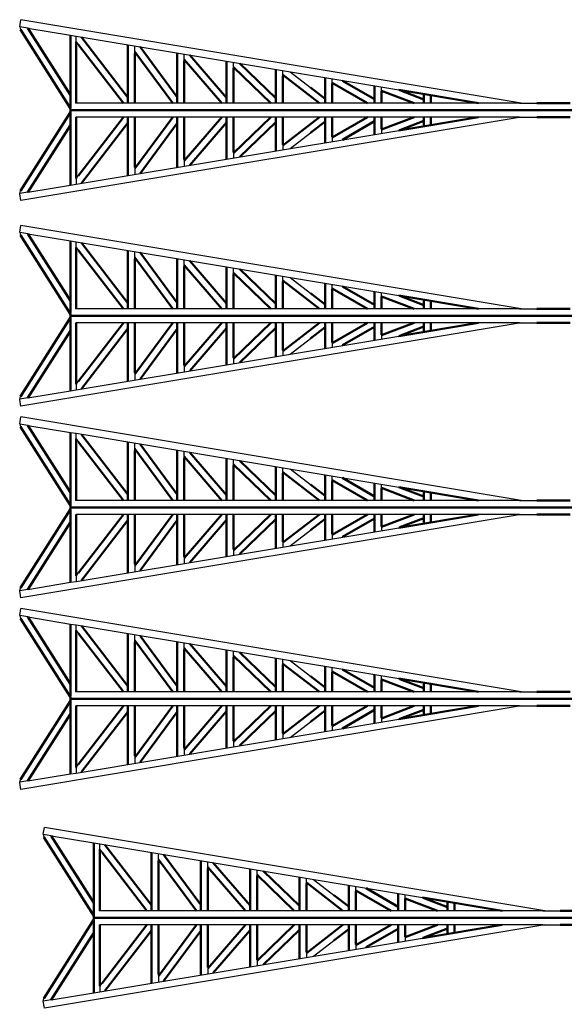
# Model space of a CAD drawing. Header units: centimetres. Extents: x 101 to 201, y 97 to 167.
# Drawn here: x 107.23 to 112.58, y 105.03 to 114.72 of the extents above; entities that cross this region are included whole.
import ezdxf

# ---------------------------------------------------------------- set-up
doc = ezdxf.new("R2010")
doc.units = ezdxf.units.CM
doc.layers.add('corte', color=1, linetype='Continuous')
doc.layers.add('grabado', color=5, linetype='Continuous')

msp = doc.modelspace()

# ---------------------------------------------------------------- linework, layer by layer
at = {"layer": 'corte'}
for p, q in [((107.2343, 114.6493), (107.2456, 114.7169)), ((112.1499, 113.8995), (107.2456, 114.7169)), ((107.2348, 114.6473), (107.2348, 114.6472)), ((107.2348, 114.6472), (107.241, 114.6207)), ((107.7308, 113.8489), (107.7308, 113.8541)), ((109.2162, 113.8995), (109.2048, 113.8995)), ((109.3301, 113.8995), (109.3273, 113.8995)), ((112.1328, 113.8995), (112.3022, 113.8995)), ((112.1499, 113.7624), (107.2456, 112.945)), ((107.7308, 113.813), (107.7308, 113.8078)), ((109.2162, 113.7624), (109.2048, 113.7624)), ((109.3301, 113.7624), (109.3273, 113.7624)), ((112.1328, 113.7624), (112.3022, 113.7624)), ((107.2348, 113.0147), (107.241, 113.0412)), ((107.2456, 112.945), (107.2343, 113.0127)), ((107.2348, 113.0146), (107.2348, 113.0147)), ((107.2343, 112.634), (107.2456, 112.7016)), ((112.1499, 111.8842), (107.2456, 112.7016)), ((107.2348, 112.632), (107.2348, 112.6319)), ((107.2348, 112.6319), (107.241, 112.6054)), ((109.2162, 111.8842), (109.2048, 111.8842)), ((109.3301, 111.8842), (109.3273, 111.8842)), ((112.1328, 111.8842), (112.3022, 111.8842)), ((107.7308, 111.8336), (107.7308, 111.8388)), ((107.7308, 111.7977), (107.7308, 111.7925)), ((112.1499, 111.7471), (107.2456, 110.9297)), ((109.2162, 111.7471), (109.2048, 111.7471)), ((109.3301, 111.7471), (109.3273, 111.7471)), ((112.1328, 111.7471), (112.3022, 111.7471)), ((107.2348, 110.9994), (107.241, 111.0259)), ((107.2456, 110.9297), (107.2343, 110.9974)), ((107.2348, 110.9993), (107.2348, 110.9994)), ((107.2343, 110.7569), (107.2456, 110.8245)), ((112.1499, 110.0072), (107.2456, 110.8245)), ((107.2343, 110.7569), (107.241, 110.7284)), ((107.2348, 110.7549), (107.2348, 110.7549)), ((107.7308, 109.9565), (107.7308, 109.9618)), ((109.2162, 110.0072), (109.2048, 110.0072)), ((109.3301, 110.0072), (109.3273, 110.0072)), ((112.1328, 110.0072), (112.3022, 110.0072)), ((112.1499, 109.87), (107.2456, 109.0526)), ((107.7308, 109.9206), (107.7308, 109.9154)), ((109.2162, 109.87), (109.2048, 109.87)), ((109.3301, 109.87), (109.3273, 109.87)), ((112.1328, 109.87), (112.3022, 109.87)), ((107.2343, 109.1203), (107.241, 109.1488)), ((107.2456, 109.0526), (107.2343, 109.1203)), ((107.2348, 109.1223), (107.2348, 109.1223)), ((107.2343, 108.8796), (107.2456, 108.9473)), ((107.2348, 108.8777), (107.2348, 108.8776)), ((107.2348, 108.8776), (107.241, 108.8511)), ((112.1499, 108.1299), (107.2456, 108.9473)), ((109.2162, 108.1299), (109.2048, 108.1299)), ((109.3301, 108.1299), (109.3273, 108.1299)), ((112.1328, 108.1299), (112.3022, 108.1299)), ((107.7308, 108.0793), (107.7308, 108.0845)), ((107.7308, 108.0434), (107.7308, 108.0382)), ((112.1499, 107.9928), (107.2456, 107.1754)), ((109.2162, 107.9928), (109.2048, 107.9928)), ((109.3301, 107.9928), (109.3273, 107.9928)), ((112.1328, 107.9928), (112.3022, 107.9928)), ((107.2343, 107.243), (107.241, 107.2716)), ((107.2456, 107.1754), (107.2343, 107.243)), ((107.2348, 107.245), (107.2348, 107.2451)), ((107.4643, 106.7348), (107.4756, 106.8025)), ((112.3799, 105.9851), (107.4756, 106.8025)), ((107.4643, 106.7348), (107.471, 106.7063)), ((107.4648, 106.7328), (107.4648, 106.7328)), ((109.4462, 105.9851), (109.4348, 105.9851)), ((109.5601, 105.9851), (109.5573, 105.9851)), ((112.3628, 105.9851), (112.5322, 105.9851)), ((107.9608, 105.9345), (107.9608, 105.9397)), ((107.9608, 105.8986), (107.9608, 105.8933)), ((112.3799, 105.8479), (107.4756, 105.0306)), ((109.4462, 105.8479), (109.4348, 105.8479)), ((109.5601, 105.8479), (109.5573, 105.8479)), ((112.3628, 105.8479), (112.5322, 105.8479)), ((107.4643, 105.0982), (107.471, 105.1267)), ((107.4756, 105.0306), (107.4643, 105.0982)), ((107.4648, 105.1002), (107.4648, 105.1002))]:
    msp.add_line(p, q, dxfattribs=at)
at = {"layer": 'corte', "lineweight": 50}
for p, q in [((107.241, 114.6207), (107.7308, 113.8489)), ((107.7308, 113.8489), (107.7308, 113.813)), ((107.7308, 113.831), (112.9, 113.831)), ((112.3022, 113.8995), (112.6308, 113.8995)), ((107.241, 113.0412), (107.7308, 113.813)), ((112.3022, 113.7624), (112.6308, 113.7624)), ((107.241, 112.6054), (107.7308, 111.8336)), ((112.3022, 111.8842), (112.6308, 111.8842)), ((107.241, 111.0259), (107.7308, 111.7977)), ((107.7308, 111.8336), (107.7308, 111.7977)), ((107.7308, 111.8157), (112.9, 111.8157)), ((112.3022, 111.7471), (112.6308, 111.7471)), ((107.241, 110.7284), (107.7308, 109.9565)), ((107.7308, 109.9565), (107.7308, 109.9206)), ((112.3022, 110.0072), (112.6308, 110.0072)), ((107.241, 109.1488), (107.7308, 109.9206)), ((107.7308, 109.9386), (112.9, 109.9386)), ((112.3022, 109.87), (112.6308, 109.87)), ((107.241, 108.8511), (107.7308, 108.0793)), ((112.3022, 108.1299), (112.6308, 108.1299)), ((107.241, 107.2716), (107.7308, 108.0434)), ((107.7308, 108.0793), (107.7308, 108.0434)), ((107.7308, 108.0613), (112.9, 108.0613)), ((112.3022, 107.9928), (112.6308, 107.9928)), ((107.471, 106.7063), (107.9608, 105.9345)), ((112.5322, 105.9851), (112.8608, 105.9851)), ((107.471, 105.1267), (107.9608, 105.8986)), ((107.9608, 105.9345), (107.9608, 105.8986)), ((107.9608, 105.9165), (113.13, 105.9165)), ((112.5322, 105.8479), (112.8608, 105.8479))]:
    msp.add_line(p, q, dxfattribs=at)
at = {"layer": 'grabado'}
for p, q in [((107.3137, 114.6341), (107.2348, 114.6472)), ((107.3137, 114.6341), (107.7309, 114.5646)), ((107.7308, 114.5646), (107.7879, 114.557)), ((107.7879, 114.5013), (107.7879, 114.557)), ((107.7879, 114.557), (110.951, 114.0298)), ((107.7879, 114.5013), (107.8108, 114.4716)), ((107.838, 114.5487), (107.8397, 114.5465)), ((108.2944, 114.4707), (108.2944, 114.4726)), ((108.363, 114.388), (108.363, 114.4612)), ((108.4116, 114.4531), (108.4132, 114.4509)), ((108.778, 114.3901), (108.778, 114.392)), ((108.8465, 114.3149), (108.8465, 114.3806)), ((108.8994, 114.3718), (108.9013, 114.3695)), ((109.2615, 114.3095), (109.2615, 114.3114)), ((109.3301, 114.2413), (109.3301, 114.3)), ((109.3898, 114.29), (109.3922, 114.2877)), ((109.7451, 114.2289), (109.7451, 114.2308)), ((109.8137, 114.1673), (109.8137, 114.2194)), ((109.8853, 114.2074), (110.0837, 114.0546)), ((110.2287, 114.1483), (110.2287, 114.1502)), ((110.2972, 114.0926), (110.2972, 114.1388)), ((110.3938, 114.1227), (110.3984, 114.12)), ((110.7122, 114.0677), (110.7122, 114.0696)), ((110.7808, 114.0171), (110.7808, 114.0582)), ((110.951, 114.0298), (110.9599, 114.0265)), ((107.7879, 113.8967), (107.7879, 113.8995)), ((109.2048, 113.8995), (107.7879, 113.8995)), ((112.1328, 113.8995), (109.2162, 113.8995)), ((107.7879, 113.7652), (107.7879, 113.7624)), ((109.2048, 113.7624), (107.7879, 113.7624)), ((112.1328, 113.7624), (109.2162, 113.7624)), ((107.7879, 113.1049), (110.951, 113.6321)), ((110.7808, 113.6448), (110.7808, 113.6037)), ((110.951, 113.6321), (110.9599, 113.6355)), ((109.8853, 113.4545), (110.0837, 113.6074)), ((110.2972, 113.5693), (110.2972, 113.5231)), ((110.3938, 113.5392), (110.3984, 113.5419)), ((110.7122, 113.5942), (110.7122, 113.5923)), ((109.7451, 113.433), (109.7451, 113.4311)), ((109.8137, 113.4947), (109.8137, 113.4426)), ((110.2287, 113.5136), (110.2287, 113.5117)), ((108.8465, 113.3471), (108.8465, 113.2814)), ((109.2615, 113.3524), (109.2615, 113.3505)), ((109.3301, 113.4206), (109.3301, 113.362)), ((109.3898, 113.3719), (109.3922, 113.3742)), ((108.363, 113.2739), (108.363, 113.2008)), ((108.778, 113.2718), (108.778, 113.2699)), ((108.8994, 113.2902), (108.9013, 113.2924)), ((107.7879, 113.1606), (107.8108, 113.1903)), ((107.7879, 113.1606), (107.7879, 113.1049)), ((108.2944, 113.1912), (108.2944, 113.1893)), ((108.4116, 113.2089), (108.4132, 113.211)), ((107.3137, 113.0278), (107.7309, 113.0973)), ((107.7308, 113.0973), (107.7879, 113.1049)), ((107.838, 113.1133), (107.8397, 113.1155)), ((107.3137, 113.0278), (107.2348, 113.0147)), ((107.3137, 112.6188), (107.2348, 112.6319)), ((107.3137, 112.6188), (107.7309, 112.5493)), ((107.7308, 112.5493), (107.7879, 112.5417)), ((107.7879, 112.486), (107.7879, 112.5417)), ((107.7879, 112.5417), (110.951, 112.0145)), ((107.7879, 112.486), (107.8108, 112.4563)), ((107.838, 112.5334), (107.8397, 112.5312)), ((108.2944, 112.4554), (108.2944, 112.4573)), ((108.363, 112.3727), (108.363, 112.4459)), ((108.4116, 112.4378), (108.4132, 112.4356)), ((108.778, 112.3748), (108.778, 112.3767)), ((108.8465, 112.2996), (108.8465, 112.3653)), ((108.8994, 112.3565), (108.9013, 112.3542)), ((109.2615, 112.2942), (109.2615, 112.2961)), ((109.3301, 112.226), (109.3301, 112.2847)), ((109.3898, 112.2747), (109.3922, 112.2724)), ((109.7451, 112.2136), (109.7451, 112.2155)), ((109.8137, 112.152), (109.8137, 112.2041)), ((109.8853, 112.1921), (110.0837, 112.0393)), ((110.2287, 112.133), (110.2287, 112.1349)), ((110.2972, 112.0773), (110.2972, 112.1235)), ((110.3938, 112.1074), (110.3984, 112.1047)), ((110.7122, 112.0524), (110.7122, 112.0543)), ((110.7808, 112.0018), (110.7808, 112.0429)), ((110.951, 112.0145), (110.9599, 112.0112)), ((107.7879, 111.8814), (107.7879, 111.8842)), ((109.2048, 111.8842), (107.7879, 111.8842)), ((112.1328, 111.8842), (109.2162, 111.8842)), ((107.7879, 111.7499), (107.7879, 111.7471)), ((109.2048, 111.7471), (107.7879, 111.7471)), ((112.1328, 111.7471), (109.2162, 111.7471)), ((107.7879, 111.0896), (110.951, 111.6168)), ((109.8853, 111.4392), (110.0837, 111.5921)), ((110.7808, 111.6295), (110.7808, 111.5884)), ((110.951, 111.6168), (110.9599, 111.6202)), ((110.2287, 111.4983), (110.2287, 111.4964)), ((110.2972, 111.554), (110.2972, 111.5078)), ((110.3938, 111.5239), (110.3984, 111.5266)), ((110.7122, 111.5789), (110.7122, 111.577)), ((109.3301, 111.4053), (109.3301, 111.3467)), ((109.7451, 111.4177), (109.7451, 111.4158)), ((109.8137, 111.4794), (109.8137, 111.4273)), ((108.8465, 111.3318), (108.8465, 111.2661)), ((109.2615, 111.3371), (109.2615, 111.3352)), ((109.3898, 111.3566), (109.3922, 111.3589)), ((108.363, 111.2586), (108.363, 111.1855)), ((108.778, 111.2565), (108.778, 111.2546)), ((108.8994, 111.2749), (108.9013, 111.2771)), ((107.7879, 111.1453), (107.8108, 111.175)), ((107.7879, 111.1453), (107.7879, 111.0896)), ((108.2944, 111.1759), (108.2944, 111.174)), ((108.4116, 111.1936), (108.4132, 111.1957)), ((107.3137, 111.0125), (107.2348, 110.9994)), ((107.3137, 111.0125), (107.7309, 111.082)), ((107.7308, 111.082), (107.7879, 111.0896)), ((107.838, 111.098), (107.8397, 111.1002)), ((107.3137, 110.7418), (107.2348, 110.7549)), ((107.3137, 110.7418), (107.7309, 110.6722)), ((107.7308, 110.6723), (107.7879, 110.6646)), ((107.7879, 110.609), (107.7879, 110.6646)), ((107.7879, 110.6646), (110.951, 110.1375)), ((107.838, 110.6563), (107.8397, 110.6541)), ((107.7879, 110.609), (107.8108, 110.5793)), ((108.2944, 110.5783), (108.2944, 110.5802)), ((108.363, 110.4956), (108.363, 110.5688)), ((108.4116, 110.5607), (108.4132, 110.5585)), ((108.778, 110.4977), (108.778, 110.4996)), ((108.8465, 110.4225), (108.8465, 110.4882)), ((108.8994, 110.4794), (108.9013, 110.4772)), ((109.2615, 110.4171), (109.2615, 110.419)), ((109.3301, 110.3489), (109.3301, 110.4076)), ((109.3898, 110.3977), (109.3922, 110.3954)), ((109.7451, 110.3365), (109.7451, 110.3384)), ((109.8137, 110.2749), (109.8137, 110.327)), ((109.8853, 110.3151), (110.0837, 110.1622)), ((110.2287, 110.2559), (110.2287, 110.2578)), ((110.2972, 110.2003), (110.2972, 110.2464)), ((110.3938, 110.2303), (110.3984, 110.2276)), ((110.7122, 110.1753), (110.7122, 110.1773)), ((110.7808, 110.1247), (110.7808, 110.1658)), ((110.951, 110.1375), (110.9599, 110.1341)), ((107.7879, 110.0044), (107.7879, 110.0072)), ((109.2048, 110.0072), (107.7879, 110.0072)), ((112.1328, 110.0072), (109.2162, 110.0072)), ((107.7879, 109.8728), (107.7879, 109.87)), ((109.2048, 109.87), (107.7879, 109.87)), ((112.1328, 109.87), (109.2162, 109.87)), ((110.7808, 109.7524), (110.7808, 109.7114)), ((107.7879, 109.2125), (110.951, 109.7397)), ((109.8853, 109.5621), (110.0837, 109.715)), ((110.2972, 109.6769), (110.2972, 109.6308)), ((110.7122, 109.7018), (110.7122, 109.6999)), ((110.951, 109.7397), (110.9599, 109.7431)), ((109.8137, 109.6023), (109.8137, 109.5502)), ((110.2287, 109.6212), (110.2287, 109.6193)), ((110.3938, 109.6469), (110.3984, 109.6495)), ((109.2615, 109.4601), (109.2615, 109.4581)), ((109.3301, 109.5282), (109.3301, 109.4696)), ((109.3898, 109.4795), (109.3922, 109.4818)), ((109.7451, 109.5407), (109.7451, 109.5387)), ((108.363, 109.3815), (108.363, 109.3084)), ((108.778, 109.3795), (108.778, 109.3776)), ((108.8465, 109.4547), (108.8465, 109.389)), ((108.8994, 109.3978), (108.9013, 109.4)), ((107.7879, 109.2682), (107.8108, 109.2979)), ((107.7879, 109.2682), (107.7879, 109.2126)), ((108.2944, 109.2989), (108.2944, 109.297)), ((108.4116, 109.3165), (108.4132, 109.3187)), ((107.3137, 109.1354), (107.7309, 109.2049)), ((107.7308, 109.2049), (107.7879, 109.2125)), ((107.838, 109.2209), (107.8397, 109.2231)), ((107.3137, 109.1354), (107.2348, 109.1223)), ((107.3137, 108.8645), (107.2348, 108.8776)), ((107.3137, 108.8645), (107.7309, 108.795)), ((107.7308, 108.795), (107.7879, 108.7874)), ((107.7879, 108.7317), (107.7879, 108.7874)), ((107.7879, 108.7874), (110.951, 108.2602)), ((107.838, 108.779), (107.8397, 108.7768)), ((107.7879, 108.7317), (107.8108, 108.702)), ((108.2944, 108.7011), (108.2944, 108.703)), ((108.363, 108.6184), (108.363, 108.6915)), ((108.4116, 108.6834), (108.4132, 108.6813)), ((108.778, 108.6205), (108.778, 108.6224)), ((108.8465, 108.5452), (108.8465, 108.6109)), ((108.8994, 108.6021), (108.9013, 108.5999)), ((109.2615, 108.5399), (109.2615, 108.5418)), ((109.3301, 108.4717), (109.3301, 108.5304)), ((109.3898, 108.5204), (109.3922, 108.5181)), ((109.7451, 108.4593), (109.7451, 108.4612)), ((109.8137, 108.3977), (109.8137, 108.4498)), ((109.8853, 108.4378), (110.0837, 108.2849)), ((110.2287, 108.3787), (110.2287, 108.3806)), ((110.2972, 108.323), (110.2972, 108.3692)), ((110.3938, 108.3531), (110.3984, 108.3504)), ((110.7122, 108.2981), (110.7122, 108.3)), ((110.7808, 108.2475), (110.7808, 108.2886)), ((110.951, 108.2602), (110.9599, 108.2568)), ((107.7879, 108.1271), (107.7879, 108.1299)), ((109.2048, 108.1299), (107.7879, 108.1299)), ((112.1328, 108.1299), (109.2162, 108.1299)), ((107.7879, 107.9956), (107.7879, 107.9928)), ((109.2048, 107.9928), (107.7879, 107.9928)), ((112.1328, 107.9928), (109.2162, 107.9928)), ((107.7879, 107.3353), (110.951, 107.8625)), ((109.8853, 107.6849), (110.0837, 107.8377)), ((110.7122, 107.8246), (110.7122, 107.8227)), ((110.7808, 107.8752), (110.7808, 107.8341)), ((110.951, 107.8625), (110.9599, 107.8658)), ((109.8137, 107.725), (109.8137, 107.6729)), ((110.2287, 107.744), (110.2287, 107.7421)), ((110.2972, 107.7997), (110.2972, 107.7535)), ((110.3938, 107.7696), (110.3984, 107.7723)), ((109.3301, 107.651), (109.3301, 107.5923)), ((109.7451, 107.6634), (109.7451, 107.6615)), ((108.8465, 107.5775), (108.8465, 107.5117)), ((108.8994, 107.5205), (108.9013, 107.5228)), ((109.2615, 107.5828), (109.2615, 107.5809)), ((109.3898, 107.6023), (109.3922, 107.6046)), ((108.363, 107.5043), (108.363, 107.4311)), ((108.4116, 107.4392), (108.4132, 107.4414)), ((108.778, 107.5022), (108.778, 107.5003)), ((107.3137, 107.2582), (107.7309, 107.3277)), ((107.7308, 107.3277), (107.7879, 107.3353)), ((107.7879, 107.391), (107.8108, 107.4207)), ((107.7879, 107.391), (107.7879, 107.3353)), ((107.838, 107.3436), (107.8397, 107.3458)), ((108.2944, 107.4216), (108.2944, 107.4197)), ((107.3137, 107.2582), (107.2348, 107.2451)), ((107.5437, 106.7197), (107.4648, 106.7328)), ((107.5437, 106.7197), (107.9609, 106.6502)), ((107.9608, 106.6502), (108.0179, 106.6426)), ((108.0179, 106.6426), (111.181, 106.1154)), ((108.0179, 106.5869), (108.0179, 106.6425)), ((108.0179, 106.5869), (108.0408, 106.5572)), ((108.068, 106.6342), (108.0697, 106.632)), ((108.5244, 106.5562), (108.5244, 106.5581)), ((108.593, 106.4736), (108.593, 106.5467)), ((108.6416, 106.5386), (108.6432, 106.5364)), ((109.008, 106.4756), (109.008, 106.4776)), ((109.0765, 106.4004), (109.0765, 106.4661)), ((109.1294, 106.4573), (109.1313, 106.4551)), ((109.4915, 106.3951), (109.4915, 106.397)), ((109.5601, 106.3269), (109.5601, 106.3855)), ((109.6198, 106.3756), (109.6222, 106.3733)), ((109.9751, 106.3145), (109.9751, 106.3164)), ((110.0437, 106.2528), (110.0437, 106.3049)), ((110.1153, 106.293), (110.3137, 106.1401)), ((110.4587, 106.2339), (110.4587, 106.2358)), ((110.5272, 106.1782), (110.5272, 106.2243)), ((110.6238, 106.2082), (110.6284, 106.2056)), ((110.9422, 106.1533), (110.9422, 106.1552)), ((111.0108, 106.1027), (111.0108, 106.1437)), ((111.181, 106.1154), (111.1898, 106.112)), ((108.0179, 105.9823), (108.0179, 105.9851)), ((109.4348, 105.9851), (108.0179, 105.9851)), ((112.3628, 105.9851), (109.4462, 105.9851)), ((108.0179, 105.8507), (108.0179, 105.8479)), ((109.4348, 105.8479), (108.0179, 105.8479)), ((112.3628, 105.8479), (109.4462, 105.8479)), ((108.0179, 105.1905), (111.181, 105.7176)), ((110.1153, 105.54), (110.3137, 105.6929)), ((110.9422, 105.6798), (110.9422, 105.6778)), ((111.0108, 105.7304), (111.0108, 105.6893)), ((111.181, 105.7176), (111.1898, 105.721)), ((110.4587, 105.5992), (110.4587, 105.5973)), ((110.5272, 105.6548), (110.5272, 105.6087)), ((110.6238, 105.6248), (110.6284, 105.6275)), ((109.5601, 105.5062), (109.5601, 105.4475)), ((109.9751, 105.5186), (109.9751, 105.5167)), ((110.0437, 105.5802), (110.0437, 105.5281)), ((109.0765, 105.4326), (109.0765, 105.3669)), ((109.4915, 105.438), (109.4915, 105.4361)), ((109.6198, 105.4574), (109.6222, 105.4597)), ((108.593, 105.3595), (108.593, 105.2863)), ((108.6416, 105.2944), (108.6432, 105.2966)), ((109.008, 105.3574), (109.008, 105.3555)), ((109.1294, 105.3757), (109.1313, 105.3779)), ((108.0179, 105.2461), (108.0408, 105.2758)), ((108.0179, 105.2461), (108.0179, 105.1905)), ((108.068, 105.1988), (108.0697, 105.201)), ((108.5244, 105.2768), (108.5244, 105.2749)), ((107.5437, 105.1133), (107.4648, 105.1002)), ((107.5437, 105.1133), (107.9609, 105.1829)), ((107.9608, 105.1828), (108.0179, 105.1905))]:
    msp.add_line(p, q, dxfattribs=at)
at = {"layer": 'grabado', "lineweight": 50}
for p, q in [((107.3137, 114.6341), (107.7308, 113.9769)), ((107.7308, 113.8541), (107.7308, 114.5646)), ((107.7879, 113.8995), (107.7879, 114.5013)), ((107.8397, 114.5465), (108.2944, 113.9558)), ((107.8108, 114.4716), (108.2511, 113.8995)), ((108.2944, 114.4707), (108.2944, 113.8995)), ((108.363, 114.4035), (108.7353, 113.8995)), ((108.4132, 114.4509), (108.778, 113.9572)), ((108.363, 113.8995), (108.363, 114.388)), ((108.778, 114.3901), (108.778, 113.8995)), ((108.8465, 114.3281), (109.2162, 113.8995)), ((108.8465, 113.8995), (108.8465, 114.3149)), ((108.9013, 114.3695), (109.2615, 113.952)), ((109.2615, 114.3095), (109.2615, 113.8995)), ((109.3301, 114.2523), (109.6957, 113.8995)), ((109.3301, 113.8995), (109.3301, 114.2413)), ((109.3922, 114.2877), (109.7451, 113.9472)), ((109.7451, 114.2289), (109.7451, 113.8995)), ((109.8137, 114.1761), (110.1725, 113.8995)), ((109.8137, 113.8995), (109.8137, 114.1673)), ((110.2287, 114.1483), (110.2287, 113.8995)), ((110.3984, 114.12), (110.7122, 113.9391)), ((110.0837, 114.0546), (110.2287, 113.9428)), ((110.2972, 114.0992), (110.6436, 113.8995)), ((110.2972, 113.8995), (110.2972, 114.0926)), ((110.7122, 114.0677), (110.7122, 113.8995)), ((110.7808, 114.0215), (111.0998, 113.8995)), ((110.7808, 113.8995), (110.7808, 114.0171)), ((110.951, 114.0298), (111.7328, 113.8995)), ((110.9599, 114.0265), (111.1958, 113.9362)), ((111.1958, 113.989), (111.1958, 113.8995)), ((111.2644, 113.8995), (111.2644, 113.9776)), ((107.7308, 113.8078), (107.7308, 113.0973)), ((107.7879, 113.7624), (107.7879, 113.1606)), ((107.8108, 113.1903), (108.2511, 113.7624)), ((108.2944, 113.7624), (108.2944, 113.1912)), ((108.363, 113.7624), (108.363, 113.2739)), ((108.363, 113.2585), (108.7353, 113.7624)), ((108.778, 113.7624), (108.778, 113.2718)), ((108.8465, 113.7624), (108.8465, 113.3471)), ((108.8465, 113.3338), (109.2162, 113.7624)), ((109.2615, 113.7624), (109.2615, 113.3524)), ((109.3301, 113.7624), (109.3301, 113.4206)), ((109.3301, 113.4096), (109.6957, 113.7624)), ((109.7451, 113.7624), (109.7451, 113.433)), ((109.8137, 113.7624), (109.8137, 113.4947)), ((109.8137, 113.4858), (110.1725, 113.7624)), ((110.0837, 113.6074), (110.2287, 113.7191)), ((110.2287, 113.7624), (110.2287, 113.5136)), ((110.2972, 113.5627), (110.6436, 113.7624)), ((110.2972, 113.7624), (110.2972, 113.5693)), ((110.3984, 113.5419), (110.7122, 113.7228)), ((110.7122, 113.7624), (110.7122, 113.5942)), ((110.7808, 113.7624), (110.7808, 113.6448)), ((110.7808, 113.6404), (111.0998, 113.7624)), ((110.951, 113.6321), (111.7328, 113.7624)), ((110.9599, 113.6355), (111.1958, 113.7257)), ((111.1958, 113.7624), (111.1958, 113.6729)), ((111.2644, 113.7624), (111.2644, 113.6843)), ((107.3137, 113.0278), (107.7308, 113.685)), ((107.8397, 113.1155), (108.2944, 113.7062)), ((108.4132, 113.211), (108.778, 113.7047)), ((108.9013, 113.2924), (109.2615, 113.7099)), ((109.3922, 113.3742), (109.7451, 113.7148)), ((107.3137, 112.6188), (107.7308, 111.9616)), ((107.7308, 111.8388), (107.7308, 112.5493)), ((107.7879, 111.8842), (107.7879, 112.486)), ((107.8397, 112.5312), (108.2944, 111.9405)), ((107.8108, 112.4563), (108.2511, 111.8842)), ((108.2944, 112.4554), (108.2944, 111.8842)), ((108.363, 112.3882), (108.7353, 111.8842)), ((108.363, 111.8842), (108.363, 112.3727)), ((108.4132, 112.4356), (108.778, 111.9419)), ((108.778, 112.3748), (108.778, 111.8842)), ((108.8465, 112.3128), (109.2162, 111.8842)), ((108.8465, 111.8842), (108.8465, 112.2996)), ((108.9013, 112.3542), (109.2615, 111.9367)), ((109.2615, 112.2942), (109.2615, 111.8842)), ((109.3922, 112.2724), (109.7451, 111.9319)), ((109.3301, 112.237), (109.6957, 111.8842)), ((109.3301, 111.8842), (109.3301, 112.226)), ((109.7451, 112.2136), (109.7451, 111.8842)), ((109.8137, 112.1608), (110.1725, 111.8842)), ((109.8137, 111.8842), (109.8137, 112.152)), ((110.2287, 112.133), (110.2287, 111.8842)), ((110.2972, 112.0839), (110.6436, 111.8842)), ((110.2972, 111.8842), (110.2972, 112.0773)), ((110.3984, 112.1047), (110.7122, 111.9238)), ((110.0837, 112.0393), (110.2287, 111.9275)), ((110.7122, 112.0524), (110.7122, 111.8842)), ((110.7808, 112.0062), (111.0998, 111.8842)), ((110.7808, 111.8842), (110.7808, 112.0018)), ((110.951, 112.0145), (111.7328, 111.8842)), ((110.9599, 112.0112), (111.1958, 111.9209)), ((111.1958, 111.9737), (111.1958, 111.8842)), ((111.2644, 111.8842), (111.2644, 111.9623)), ((107.7308, 111.7925), (107.7308, 111.082)), ((107.7879, 111.7471), (107.7879, 111.1453)), ((107.8108, 111.175), (108.2511, 111.7471)), ((107.8397, 111.1002), (108.2944, 111.6909)), ((108.2944, 111.7471), (108.2944, 111.1759)), ((108.363, 111.7471), (108.363, 111.2586)), ((108.363, 111.2432), (108.7353, 111.7471)), ((108.4132, 111.1957), (108.778, 111.6894)), ((108.778, 111.7471), (108.778, 111.2565)), ((108.8465, 111.7471), (108.8465, 111.3318)), ((108.8465, 111.3185), (109.2162, 111.7471)), ((108.9013, 111.2771), (109.2615, 111.6946)), ((109.2615, 111.7471), (109.2615, 111.3371)), ((109.3301, 111.7471), (109.3301, 111.4053)), ((109.3301, 111.3943), (109.6957, 111.7471)), ((109.3922, 111.3589), (109.7451, 111.6995)), ((109.7451, 111.7471), (109.7451, 111.4177)), ((109.8137, 111.7471), (109.8137, 111.4794)), ((109.8137, 111.4705), (110.1725, 111.7471)), ((110.0837, 111.5921), (110.2287, 111.7038)), ((110.2287, 111.7471), (110.2287, 111.4983)), ((110.2972, 111.5474), (110.6436, 111.7471)), ((110.2972, 111.7471), (110.2972, 111.554)), ((110.3984, 111.5266), (110.7122, 111.7075)), ((110.7122, 111.7471), (110.7122, 111.5789)), ((110.7808, 111.7471), (110.7808, 111.6295)), ((110.7808, 111.6251), (111.0998, 111.7471)), ((110.951, 111.6168), (111.7328, 111.7471)), ((110.9599, 111.6202), (111.1958, 111.7104)), ((111.1958, 111.7471), (111.1958, 111.6576)), ((111.2644, 111.7471), (111.2644, 111.669)), ((107.3137, 111.0125), (107.7308, 111.6697)), ((107.3137, 110.7418), (107.7308, 110.0845)), ((107.7308, 109.9618), (107.7308, 110.6723)), ((107.8397, 110.6541), (108.2944, 110.0634)), ((107.7879, 110.0072), (107.7879, 110.609)), ((107.8108, 110.5793), (108.2511, 110.0072)), ((108.2944, 110.5783), (108.2944, 110.0072)), ((108.4132, 110.5585), (108.778, 110.0649)), ((108.363, 110.5111), (108.7353, 110.0072)), ((108.363, 110.0072), (108.363, 110.4956)), ((108.778, 110.4977), (108.778, 110.0072)), ((108.8465, 110.4357), (109.2162, 110.0072)), ((108.9013, 110.4772), (109.2615, 110.0597)), ((108.8465, 110.0072), (108.8465, 110.4225)), ((109.2615, 110.4171), (109.2615, 110.0072)), ((109.3301, 110.36), (109.6957, 110.0072)), ((109.3301, 110.0072), (109.3301, 110.3489)), ((109.3922, 110.3954), (109.7451, 110.0548)), ((109.7451, 110.3365), (109.7451, 110.0072)), ((109.8137, 110.2837), (110.1725, 110.0072)), ((109.8137, 110.0072), (109.8137, 110.2749)), ((110.2287, 110.2559), (110.2287, 110.0072)), ((110.0837, 110.1622), (110.2287, 110.0505)), ((110.2972, 110.2068), (110.6436, 110.0072)), ((110.2972, 110.0072), (110.2972, 110.2003)), ((110.3984, 110.2276), (110.7122, 110.0467)), ((110.7122, 110.1753), (110.7122, 110.0072)), ((110.951, 110.1375), (111.7328, 110.0072)), ((110.9599, 110.1341), (111.1958, 110.0439)), ((110.7808, 110.1291), (111.0998, 110.0072)), ((110.7808, 110.0072), (110.7808, 110.1247)), ((111.1958, 110.0967), (111.1958, 110.0072)), ((111.2644, 110.0072), (111.2644, 110.0852)), ((107.7308, 109.9154), (107.7308, 109.2049)), ((107.7879, 109.87), (107.7879, 109.2682)), ((107.8108, 109.2979), (108.2511, 109.87)), ((108.2944, 109.87), (108.2944, 109.2989)), ((108.363, 109.87), (108.363, 109.3815)), ((108.363, 109.3661), (108.7353, 109.87)), ((108.778, 109.87), (108.778, 109.3795)), ((108.8465, 109.87), (108.8465, 109.4547)), ((108.8465, 109.4415), (109.2162, 109.87)), ((109.2615, 109.87), (109.2615, 109.4601)), ((109.3301, 109.87), (109.3301, 109.5282)), ((109.3301, 109.5172), (109.6957, 109.87)), ((109.7451, 109.87), (109.7451, 109.5407)), ((109.8137, 109.87), (109.8137, 109.6023)), ((109.8137, 109.5935), (110.1725, 109.87)), ((110.2287, 109.87), (110.2287, 109.6212)), ((110.2972, 109.6703), (110.6436, 109.87)), ((110.2972, 109.87), (110.2972, 109.6769)), ((110.7122, 109.87), (110.7122, 109.7018)), ((110.7808, 109.87), (110.7808, 109.7524)), ((110.7808, 109.7481), (111.0998, 109.87)), ((110.951, 109.7397), (111.7328, 109.87)), ((111.1958, 109.87), (111.1958, 109.7805)), ((111.2644, 109.87), (111.2644, 109.792)), ((107.3137, 109.1354), (107.7308, 109.7927)), ((107.8397, 109.2231), (108.2944, 109.8138)), ((108.4132, 109.3187), (108.778, 109.8123)), ((108.9013, 109.4), (109.2615, 109.8175)), ((109.3922, 109.4818), (109.7451, 109.8224)), ((110.0837, 109.715), (110.2287, 109.8267)), ((110.3984, 109.6495), (110.7122, 109.8304)), ((110.9599, 109.7431), (111.1958, 109.8333)), ((107.3137, 108.8645), (107.7308, 108.2073)), ((107.7308, 108.0845), (107.7308, 108.795)), ((107.7879, 108.1299), (107.7879, 108.7317)), ((107.8108, 108.702), (108.2511, 108.1299)), ((107.8397, 108.7768), (108.2944, 108.1861)), ((108.2944, 108.7011), (108.2944, 108.1299)), ((108.4132, 108.6813), (108.778, 108.1876)), ((108.363, 108.6338), (108.7353, 108.1299)), ((108.363, 108.1299), (108.363, 108.6184)), ((108.778, 108.6205), (108.778, 108.1299)), ((108.9013, 108.5999), (109.2615, 108.1824)), ((108.8465, 108.5585), (109.2162, 108.1299)), ((108.8465, 108.1299), (108.8465, 108.5452)), ((109.2615, 108.5399), (109.2615, 108.1299)), ((109.3922, 108.5181), (109.7451, 108.1776)), ((109.3301, 108.4827), (109.6957, 108.1299)), ((109.3301, 108.1299), (109.3301, 108.4717)), ((109.7451, 108.4593), (109.7451, 108.1299)), ((109.8137, 108.4065), (110.1725, 108.1299)), ((109.8137, 108.1299), (109.8137, 108.3977)), ((110.2287, 108.3787), (110.2287, 108.1299)), ((110.2972, 108.3296), (110.6436, 108.1299)), ((110.2972, 108.1299), (110.2972, 108.323)), ((110.3984, 108.3504), (110.7122, 108.1695)), ((110.7122, 108.2981), (110.7122, 108.1299)), ((110.0837, 108.2849), (110.2287, 108.1732)), ((110.7808, 108.2519), (111.0998, 108.1299)), ((110.7808, 108.1299), (110.7808, 108.2475)), ((110.951, 108.2602), (111.7328, 108.1299)), ((110.9599, 108.2568), (111.1958, 108.1666)), ((111.1958, 108.2194), (111.1958, 108.1299)), ((111.2644, 108.1299), (111.2644, 108.208)), ((107.7308, 108.0382), (107.7308, 107.3277)), ((107.3137, 107.2582), (107.7308, 107.9154)), ((107.7879, 107.9928), (107.7879, 107.391)), ((107.8108, 107.4207), (108.2511, 107.9928)), ((107.8397, 107.3458), (108.2944, 107.9366)), ((108.2944, 107.9928), (108.2944, 107.4216)), ((108.363, 107.9928), (108.363, 107.5043)), ((108.363, 107.4888), (108.7353, 107.9928)), ((108.4132, 107.4414), (108.778, 107.9351)), ((108.778, 107.9928), (108.778, 107.5022)), ((108.8465, 107.9928), (108.8465, 107.5775)), ((108.8465, 107.5642), (109.2162, 107.9928)), ((108.9013, 107.5228), (109.2615, 107.9403)), ((109.2615, 107.9928), (109.2615, 107.5828)), ((109.3301, 107.9928), (109.3301, 107.651)), ((109.3301, 107.64), (109.6957, 107.9928)), ((109.3922, 107.6046), (109.7451, 107.9451)), ((109.7451, 107.9928), (109.7451, 107.6634)), ((109.8137, 107.9928), (109.8137, 107.725)), ((109.8137, 107.7162), (110.1725, 107.9928)), ((110.0837, 107.8377), (110.2287, 107.9495)), ((110.2287, 107.9928), (110.2287, 107.744)), ((110.2972, 107.7931), (110.6436, 107.9928)), ((110.2972, 107.9928), (110.2972, 107.7997)), ((110.3984, 107.7723), (110.7122, 107.9532)), ((110.7122, 107.9928), (110.7122, 107.8246)), ((110.7808, 107.9928), (110.7808, 107.8752)), ((110.7808, 107.8708), (111.0998, 107.9928)), ((110.951, 107.8625), (111.7328, 107.9928)), ((110.9599, 107.8658), (111.1958, 107.9561)), ((111.1958, 107.9928), (111.1958, 107.9033)), ((111.2644, 107.9928), (111.2644, 107.9147)), ((107.5437, 106.7197), (107.9608, 106.0624)), ((107.9608, 105.9397), (107.9608, 106.6502)), ((108.0179, 105.9851), (108.0179, 106.5869)), ((108.0408, 106.5572), (108.4811, 105.9851)), ((108.0697, 106.632), (108.5244, 106.0413)), ((108.5244, 106.5562), (108.5244, 105.9851)), ((108.593, 106.489), (108.9653, 105.9851)), ((108.593, 105.9851), (108.593, 106.4736)), ((108.6432, 106.5364), (109.008, 106.0428)), ((109.008, 106.4756), (109.008, 105.9851)), ((109.1313, 106.4551), (109.4915, 106.0376)), ((109.0765, 106.4136), (109.4462, 105.9851)), ((109.0765, 105.9851), (109.0765, 106.4004)), ((109.4915, 106.3951), (109.4915, 105.9851)), ((109.6222, 106.3733), (109.9751, 106.0327)), ((109.5601, 106.3379), (109.9257, 105.9851)), ((109.5601, 105.9851), (109.5601, 106.3269)), ((109.9751, 106.3145), (109.9751, 105.9851)), ((110.0437, 106.2616), (110.4025, 105.9851)), ((110.0437, 105.9851), (110.0437, 106.2528)), ((110.4587, 106.2339), (110.4587, 105.9851)), ((110.5272, 106.1848), (110.8736, 105.9851)), ((110.5272, 105.9851), (110.5272, 106.1782)), ((110.6284, 106.2056), (110.9422, 106.0247)), ((110.3137, 106.1401), (110.4587, 106.0284)), ((110.9422, 106.1533), (110.9422, 105.9851)), ((111.0108, 106.107), (111.3298, 105.9851)), ((111.0108, 105.9851), (111.0108, 106.1027)), ((111.181, 106.1154), (111.9628, 105.9851)), ((111.1898, 106.112), (111.4258, 106.0218)), ((111.4258, 106.0746), (111.4258, 105.9851)), ((111.4944, 105.9851), (111.4944, 106.0631)), ((107.9608, 105.8933), (107.9608, 105.1828)), ((108.0179, 105.8479), (108.0179, 105.2461)), ((108.0408, 105.2758), (108.4811, 105.8479)), ((108.0697, 105.201), (108.5244, 105.7917)), ((108.5244, 105.8479), (108.5244, 105.2768)), ((108.593, 105.8479), (108.593, 105.3595)), ((108.593, 105.344), (108.9653, 105.8479)), ((108.6432, 105.2966), (109.008, 105.7902)), ((109.008, 105.8479), (109.008, 105.3574)), ((109.0765, 105.8479), (109.0765, 105.4326)), ((109.0765, 105.4194), (109.4462, 105.8479)), ((109.1313, 105.3779), (109.4915, 105.7955)), ((109.4915, 105.8479), (109.4915, 105.438)), ((109.5601, 105.8479), (109.5601, 105.5062)), ((109.5601, 105.4951), (109.9257, 105.8479)), ((109.6222, 105.4597), (109.9751, 105.8003)), ((109.9751, 105.8479), (109.9751, 105.5186)), ((110.0437, 105.8479), (110.0437, 105.5802)), ((110.0437, 105.5714), (110.4025, 105.8479)), ((110.3137, 105.6929), (110.4587, 105.8047)), ((110.4587, 105.8479), (110.4587, 105.5992)), ((110.5272, 105.6483), (110.8736, 105.8479)), ((110.5272, 105.8479), (110.5272, 105.6548)), ((110.6284, 105.6275), (110.9422, 105.8084)), ((110.9422, 105.8479), (110.9422, 105.6798)), ((111.0108, 105.8479), (111.0108, 105.7304)), ((111.0108, 105.726), (111.3298, 105.8479)), ((111.181, 105.7176), (111.9628, 105.8479)), ((111.1898, 105.721), (111.4258, 105.8112)), ((111.4258, 105.8479), (111.4258, 105.7584)), ((111.4944, 105.8479), (111.4944, 105.7699)), ((107.5437, 105.1133), (107.9608, 105.7706))]:
    msp.add_line(p, q, dxfattribs=at)

doc.saveas('drawing.dxf')
